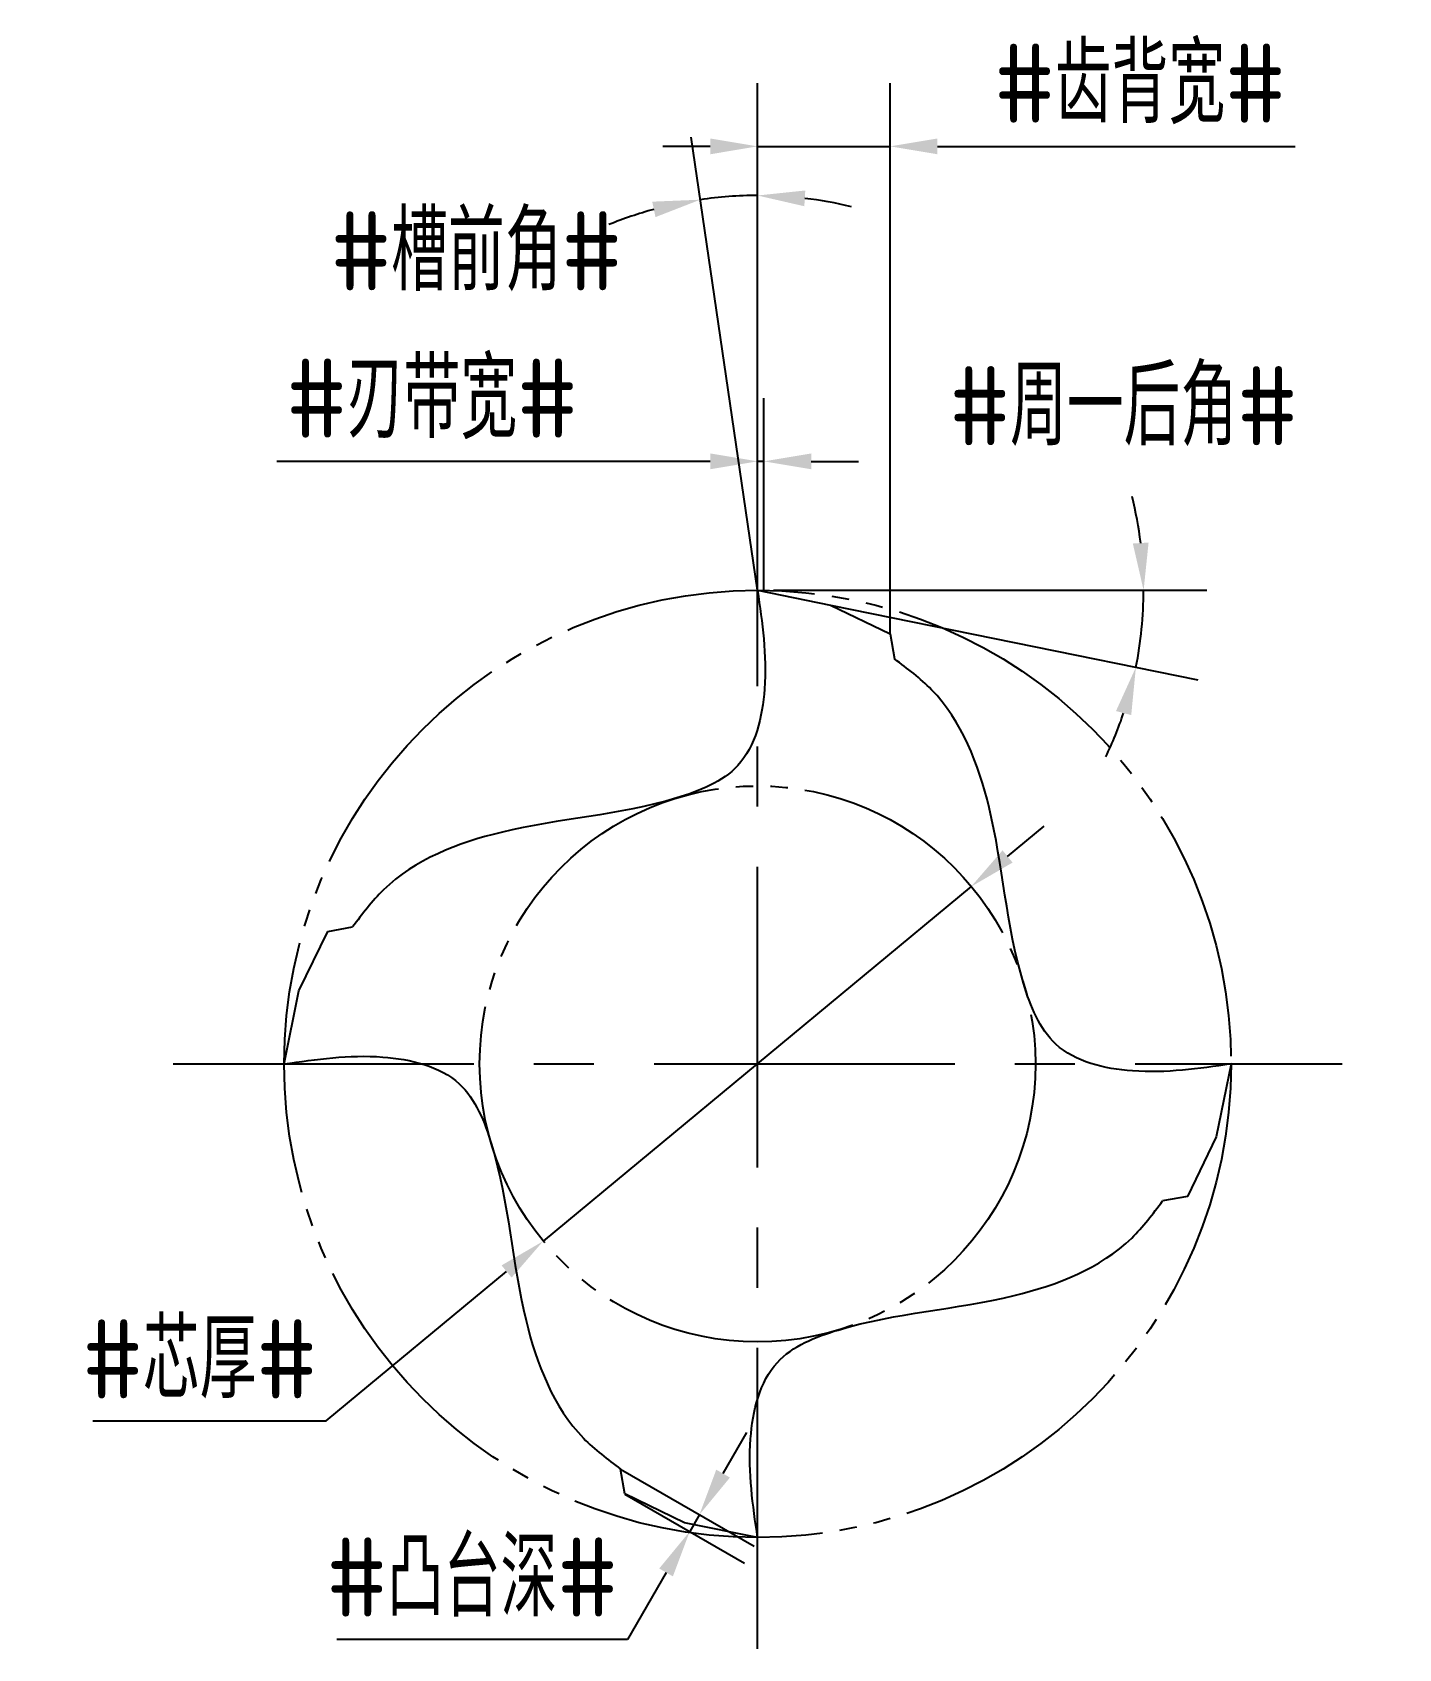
# Model space of a CAD drawing. Header units: millimetres. Extents: x 162 to 205.3, y 67.4 to 118.6.
import ezdxf

# ---------------------------------------------------------------- set-up
doc = ezdxf.new("R2010")
doc.units = ezdxf.units.MM
for name, pattern in [('ACAD_ISO04W100', [30, 24, -3, 0, -3]), ('CENTER', [50.8, 31.75, -6.35, 6.35, -6.35]), ('JIS_09_08', [10.75, 8, -0.55, 0.55, -0.55, 0.55, -0.55])]:
    doc.linetypes.add(name, pattern=pattern)
for name, color, linetype in [('中心线', 2, 'ACAD_ISO04W100'), ('标注', 7, 'Continuous'), ('虚线轮廓', 1, 'Continuous'), ('轮廓', 4, 'Continuous')]:
    doc.layers.add(name, color=color, linetype=linetype)
doc.styles.add('CFST0', font='gbenor.shx', dxfattribs={"bigfont": 'gbcbig.shx'})
doc.dimstyles.new('TYToolDesignC1-1', dxfattribs={"dimtxt": 2.5, "dimasz": 1.5, "dimexe": 2, "dimexo": 0, "dimtad": 1, "dimtoh": 1, "dimdec": 3, "dimdsep": 46, "dimtxsty": 'CFST0', "dimcen": 2.502, "dimclrd": 3, "dimclre": 3, "dimclrt": 3, "dimazin": 2, "dimtfac": 1, "dimtdec": 3, "dimtmove": 0, "dimatfit": 3, "dimfxl": 1, "dimarcsym": 0})

# ---------------------------------------------------------------- blocks, each defined once
blk = doc.blocks.new('*D7')
at = {"layer": 'Defpoints', "color": 0, "transparency": 16777216}
for p in [(191.765, 91.555), (178.205, 80.325)]:
    blk.add_point(p, dxfattribs=at)
at = {"layer": '标注', "color": 3, "lineweight": -2, "transparency": 16777216}
for p, q in [((192.92, 92.512), (194.076, 93.469)), ((191.765, 91.555), (178.205, 80.325)), ((171.334, 74.634), (177.05, 79.368)), ((163.944, 74.634), (171.334, 74.634))]:
    blk.add_line(p, q, dxfattribs=at)
at = {"layer": '标注', "color": 3, "transparency": 16777216}
for points in [[(192.761, 92.705), (193.08, 92.319), (191.765, 91.555)], [(176.89, 79.561), (177.209, 79.175), (178.205, 80.325)]]:
    blk.add_solid(points, dxfattribs=at)
at = {"layer": '标注', "color": 3, "transparency": 16777216, "insert": (167.326, 76.592), "char_height": 2.5, "attachment_point": 5, "style": 'CFST0'}
blk.add_mtext('#芯厚#', dxfattribs=at)
blk = doc.blocks.new('*D5')
at = {"layer": 'Defpoints', "color": 0, "transparency": 16777216}
for p in [(184.392, 113.429), (185, 100.94), (185, 100.94), (185, 100), (185.26, 99.17)]:
    blk.add_point(p, dxfattribs=at)
at = {"layer": '标注', "color": 3, "lineweight": -2, "transparency": 16777216}
for q in [(182.892, 115.29), (185, 115.444)]:
    blk.add_line((185, 100.94), q, dxfattribs=at)
for start, end in [(90, 98.3566), (76.2449, 83.1224), (105.2341, 112.1117)]:
    blk.add_arc((185, 100.94), 12.504, start, end, dxfattribs=at)
at = {"layer": '标注', "color": 3, "transparency": 16777216}
for points in [[(181.663, 113.249), (181.766, 112.76), (183.183, 113.311)], [(186.482, 113.104), (186.512, 113.603), (185, 113.444)]]:
    blk.add_solid(points, dxfattribs=at)
at = {"layer": '标注', "color": 3, "transparency": 16777216, "insert": (176.092, 111.672), "char_height": 2.5, "attachment_point": 5, "style": 'CFST0'}
blk.add_mtext('#槽前角#', dxfattribs=at)
blk = doc.blocks.new('*D3')
at = {"layer": 'Defpoints', "color": 0, "transparency": 16777216}
for p in [(185, 100.94), (185, 100.94), (185.5, 100.94), (187.31, 100.47), (197.122, 99.308)]:
    blk.add_point(p, dxfattribs=at)
at = {"layer": '标注', "color": 3, "lineweight": -2, "transparency": 16777216}
for p, q in [((185.5, 100.94), (199.231, 100.94)), ((187.31, 100.47), (198.946, 98.103))]:
    blk.add_line(p, q, dxfattribs=at)
for start, end in [(7.0309, 14.0618), (348.4994, 360), (334.4376, 341.4685)]:
    blk.add_arc((185, 100.94), 12.231, start, end, dxfattribs=at)
at = {"layer": '标注', "color": 3, "transparency": 16777216}
for points in [[(197.389, 102.453), (196.89, 102.422), (197.231, 100.94)], [(196.356, 97.117), (196.839, 96.988), (196.986, 98.501)]]:
    blk.add_solid(points, dxfattribs=at)
at = {"layer": '标注', "color": 3, "transparency": 16777216, "insert": (196.598, 106.768), "char_height": 2.5, "attachment_point": 5, "style": 'CFST0'}
blk.add_mtext('#周一后角#', dxfattribs=at)
blk = doc.blocks.new('*D4')
at = {"layer": 'Defpoints', "color": 0, "transparency": 16777216}
for p in [(189.2, 115), (185, 100.94), (189.2, 99.56)]:
    blk.add_point(p, dxfattribs=at)
at = {"layer": '标注', "color": 3, "lineweight": -2, "transparency": 16777216}
for p, q in [((185, 100.94), (185, 117)), ((189.2, 99.56), (189.2, 117)), ((183.5, 115), (182, 115)), ((185, 115), (189.2, 115)), ((190.7, 115), (202.035, 115))]:
    blk.add_line(p, q, dxfattribs=at)
at = {"layer": '标注', "color": 3, "transparency": 16777216}
for points in [[(183.5, 115.25), (183.5, 114.75), (185, 115)], [(190.7, 115.25), (190.7, 114.75), (189.2, 115)]]:
    blk.add_solid(points, dxfattribs=at)
at = {"layer": '标注', "color": 3, "transparency": 16777216, "insert": (197.117, 116.972), "char_height": 2.5, "attachment_point": 5, "style": 'CFST0'}
blk.add_mtext('#齿背宽#', dxfattribs=at)
blk = doc.blocks.new('*D6')
at = {"layer": 'Defpoints', "color": 0, "transparency": 16777216}
for p in [(185.2, 105.025), (185, 100.94), (185.2, 100.94)]:
    blk.add_point(p, dxfattribs=at)
at = {"layer": '标注', "color": 3, "lineweight": -2, "transparency": 16777216}
for p, q in [((185, 100.94), (185, 107.025)), ((185.2, 100.94), (185.2, 107.025)), ((183.5, 105.025), (169.767, 105.025)), ((185.2, 105.025), (185, 105.025)), ((186.7, 105.025), (188.2, 105.025))]:
    blk.add_line(p, q, dxfattribs=at)
at = {"layer": '标注', "color": 3, "transparency": 16777216}
for points in [[(183.5, 105.275), (183.5, 104.775), (185, 105.025)], [(186.7, 105.275), (186.7, 104.775), (185.2, 105.025)]]:
    blk.add_solid(points, dxfattribs=at)
at = {"layer": '标注', "color": 3, "transparency": 16777216, "insert": (174.685, 106.997), "char_height": 2.5, "attachment_point": 5, "style": 'CFST0'}
blk.add_mtext('#刃带宽#', dxfattribs=at)
blk = doc.blocks.new('*D8')
at = {"layer": 'Defpoints', "color": 0, "transparency": 16777216}
for p in [(180.66, 73.11), (180.8, 72.32), (182.852, 71.135)]:
    blk.add_point(p, dxfattribs=at)
at = {"layer": '标注', "color": 3, "lineweight": -2, "transparency": 16777216}
for p, q in [((183.909, 72.966), (184.659, 74.265)), ((180.66, 73.11), (184.891, 70.667)), ((180.8, 72.32), (184.584, 70.135)), ((183.159, 71.667), (182.852, 71.135)), ((182.102, 69.836), (180.875, 67.712)), ((180.875, 67.712), (171.666, 67.712))]:
    blk.add_line(p, q, dxfattribs=at)
at = {"layer": '标注', "color": 3, "transparency": 16777216}
for points in [[(183.692, 73.091), (184.125, 72.841), (183.159, 71.667)], [(181.885, 69.961), (182.318, 69.711), (182.852, 71.135)]]:
    blk.add_solid(points, dxfattribs=at)
at = {"layer": '标注', "color": 3, "transparency": 16777216, "insert": (175.958, 69.683), "char_height": 2.5, "attachment_point": 5, "style": 'CFST0'}
blk.add_mtext('#凸台深#', dxfattribs=at)

msp = doc.modelspace()

# ---------------------------------------------------------------- linework, layer by layer
at = {"layer": '中心线', "linetype": 'CENTER', "ltscale": 0.3}
for p, q in [((185, 67.422), (185, 104.458)), ((166.482, 85.94), (203.518, 85.94))]:
    msp.add_line(p, q, dxfattribs=at)
at = {"layer": '虚线轮廓', "color": 7, "linetype": 'JIS_09_08'}
for radius in [15, 8.8047]:
    msp.add_circle((185, 85.94), radius, dxfattribs=at)
at = {"layer": '轮廓', "linetype": 'Continuous'}
for p, q in [((185, 100.94), (187.311, 100.4721)), ((187.311, 100.4721), (189.2, 99.5574)), ((170.4679, 88.251), (171.3826, 90.14)), ((170, 85.94), (170.4679, 88.251)), ((200, 85.94), (199.5321, 83.629)), ((199.5321, 83.629), (198.6174, 81.74)), ((182.689, 71.4079), (180.8, 72.3226)), ((182.689, 71.4079), (180.8, 72.3226)), ((185, 70.94), (182.689, 71.4079)), ((185, 70.94), (182.689, 71.4079))]:
    msp.add_line(p, q, dxfattribs=at)
at = {"layer": '轮廓'}
for p, q in [((189.2, 99.5574), (189.3389, 98.7696)), ((171.3826, 90.14), (172.1704, 90.2789)), ((198.6174, 81.74), (197.8296, 81.6011)), ((180.8, 72.3226), (180.6611, 73.1104))]:
    msp.add_line(p, q, dxfattribs=at)
for points in [[(185, 100.94), (185.22, 97.815), (184.3724, 95.3911), (182.4451, 94.3658), (176.8743, 93.2744), (173.1472, 91.4527), (172.1704, 90.2789)], [(200, 85.94), (196.875, 85.72), (194.4511, 86.5676), (193.4258, 88.4949), (192.3344, 94.0657), (190.5127, 97.7928), (189.3389, 98.7696)], [(170, 85.94), (173.125, 86.16), (175.5489, 85.3124), (176.5742, 83.3851), (177.6656, 77.8143), (179.4873, 74.0872), (180.6611, 73.1104)], [(185, 70.94), (184.78, 74.065), (185.6276, 76.4889), (187.5549, 77.5142), (193.1257, 78.6056), (196.8528, 80.4273), (197.8296, 81.6011)]]:
    msp.add_spline(points, degree=3, dxfattribs=at)

# ---------------------------------------------------------------- dimensions: what is measured, and where the dimension line sits
at = {"layer": '标注'}
for base, p2, text, picture, middle in [((189.2, 115), (189.2, 99.56), '#齿背宽#', '*D4', (197.1173, 115)), ((185.2, 105.0251), (185.2, 100.94), '#刃带宽#', '*D6', (174.6846, 105.0251))]:
    dim = msp.add_linear_dim(base=base, p1=(185, 100.94), p2=p2, text=text, dimstyle='TYToolDesignC1-1', dxfattribs=at)
    dim.commit()
    dim.dimension.update_dxf_attribs({"geometry": picture, "text_midpoint": middle, "dimtype": 160})
for base, line1, line2, text, picture, middle in [((184.3923, 113.429), ((185, 100.94), (185, 100)), ((185, 100.94), (185.26, 99.17)), '#槽前角#', '*D5', (176.0919, 109.7143)), ((197.122, 99.3081), ((185, 100.94), (187.31, 100.47)), ((185, 100.94), (185.5, 100.94)), '#周一后角#', '*D3', (196.5983, 104.8241))]:
    dim = msp.add_angular_dim_2l(base=base, line1=line1, line2=line2, text=text, dimstyle='TYToolDesignC1-1', dxfattribs=at)
    dim.commit()
    dim.dimension.update_dxf_attribs({"geometry": picture, "text_midpoint": middle, "dimtype": 162})
dim = msp.add_diameter_dim_2p(p1=(191.7651, 91.5552), p2=(178.2049, 80.3248), text='#芯厚#', dimstyle='TYToolDesignC1-1', dxfattribs=at)
dim.commit()
dim.dimension.update_dxf_attribs({"geometry": '*D7', "text_midpoint": (167.3265, 74.6342), "dimtype": 163})
dim = msp.add_linear_dim(base=(182.8517, 71.1354), p1=(180.66, 73.11), p2=(180.8, 72.32), angle=240, text='#凸台深#', dimstyle='TYToolDesignC1-1', dxfattribs=at)
dim.commit()
dim.dimension.update_dxf_attribs({"geometry": '*D8', "text_midpoint": (175.9578, 67.7119), "dimtype": 160})

doc.saveas('drawing.dxf')
